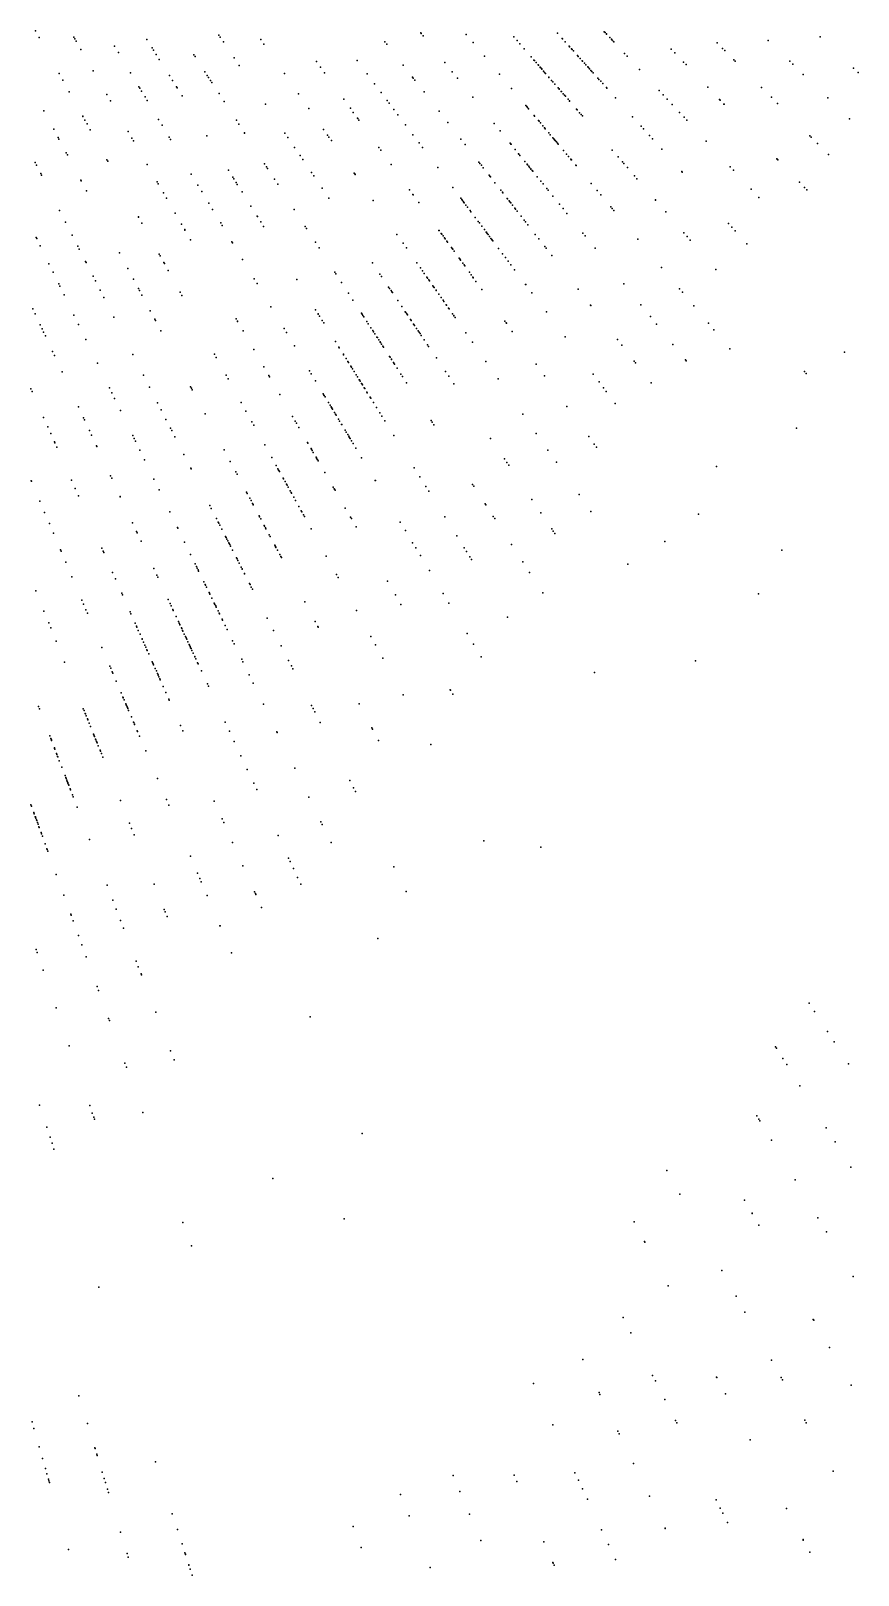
# Model space of a CAD drawing. Header units: metres. Extents: x -4327 to 4266, y -3886 to 3992.
# Drawn here: x 1057 to 2113, y -3886 to -1917 of the extents above; entities that cross this region are included whole.
import ezdxf

# ---------------------------------------------------------------- set-up
doc = ezdxf.new("R2010")
doc.units = ezdxf.units.M

msp = doc.modelspace()

# ---------------------------------------------------------------- linework, layer by layer
for p in [(1062.72, -1917.2, 2514.72), (1067.43, -1925.7, 2462.8), (1111.53, -1925.23, 2503.08), (1112.78, -1927.39, 2505.88), (1204.87, -1928.2, 2488.1), (1296.92, -1922.76, 2477.61), (1298.62, -1925.28, 2519.14), (1350.27, -1928.38, 2512.1), (1554.49, -1919.63, 2463.38), (1555.17, -1920.47, 2510.58), (1557.49, -1923.35, 2468.14), (1612.47, -1921.66, 2450.4), (1673.34, -1924.96, 2516.06), (1677.41, -1929.64, 2511.19), (1729.04, -1920.3, 2294.95), (1734.97, -1926.88, 2486.21), (1735.09, -1927.01, 2422.02), (1735.43, -1927.39, 2326.3), (1788.77, -1918.22, 2360.31), (1789.67, -1919.18, 2157.18), (1791.36, -1921, 2408.18), (1791.68, -1921.34, 2257.42), (1795.77, -1925.73, 2095.64), (1797.81, -1927.91, 2067.66), (1798.7, -1928.87, 2175.31), (1998.05, -1929.5, 2047.14), (2064.19, -1924.89, 2077.78), (1114.48, -1930.33, 2504.2), (1120.71, -1941.12, 2490.7), (1163.66, -1936.65, 2505.15), (1168.65, -1944.96, 2499.41), (1211.6, -1938.96, 2488.33), (1213.39, -1941.83, 2492.01), (1216.8, -1947.29, 2545.99), (1216.89, -1947.44, 2480.13), (1264.98, -1947.91, 2470.36), (1302.65, -1931.26, 2535.27), (1354.24, -1934.06, 2536.07), (1508.68, -1931.02, 2519.63), (1511.05, -1934.06, 2507.13), (1621.26, -1932.14, 2485.36), (1680.91, -1933.67, 2500.01), (1686.51, -1940.1, 2459.53), (1738.67, -1930.98, 2105.31), (1743.69, -1936.56, 2219.51), (1744.15, -1937.08, 2450.7), (1744.43, -1937.39, 2343.51), (1747, -1940.24, 2478.96), (1747.24, -1940.51, 2367.96), (1747.71, -1941.02, 2239.42), (1749.25, -1942.74, 2484.86), (1754.64, -1948.73, 2146.07), (1800.62, -1930.93, 2221.54), (1800.82, -1931.14, 2190), (1814.71, -1946.04, 2428.91), (1873.95, -1940.53, 2080.53), (1878.55, -1945.3, 2080.94), (1932.59, -1932.59, 2107.85), (1939.76, -1939.76, 2139.64), (1942.38, -1942.38, 2094.74), (1136.29, -1968.12, 2503.3), (1220.76, -1953.63, 2490.74), (1266.39, -1950.07, 2538.9), (1316.41, -1951.66, 2542.5), (1322.91, -1961.29, 2502.53), (1421.31, -1956.27, 2486.29), (1426.63, -1963.59, 2511.99), (1473.14, -1954.92, 2467.94), (1532.02, -1960.9, 2503.39), (1585.12, -1957.46, 2479.25), (1635.83, -1949.51, 2464.3), (1695.28, -1950.2, 2445.47), (1698.99, -1954.46, 2325.38), (1699.45, -1955, 2323.47), (1701.82, -1957.72, 2283.66), (1704.32, -1960.6, 2222.43), (1704.73, -1961.07, 2469.88), (1706.9, -1963.57, 2356.8), (1707.07, -1963.76, 2313.47), (1707.63, -1964.4, 2246.48), (1708.81, -1965.77, 2134.03), (1709.07, -1966.06, 2129.61), (1711.2, -1968.51, 2306.37), (1755.58, -1949.77, 2474.86), (1757.98, -1952.43, 2272.54), (1760.47, -1955.2, 2460.15), (1760.51, -1955.25, 2245.89), (1760.91, -1955.68, 2410.13), (1763.45, -1958.51, 2287.16), (1765.26, -1960.52, 2159.05), (1767.6, -1963.11, 2083.66), (1768.46, -1964.07, 2273.52), (1769.92, -1965.69, 2398.69), (1771.65, -1967.61, 2502.97), (1772.77, -1968.86, 2110.94), (1818.05, -1949.62, 2425.39), (1833.63, -1966.33, 2085.27), (1889.95, -1957.1, 2114.9), (1893.01, -1960.27, 2087.5), (1954.13, -1954.13, 2053.11), (1955.69, -1955.69, 2066.47), (2025.34, -1955.85, 2132.53), (2029.32, -1959.69, 2079.17), (2106.81, -1964.63, 2053.6), (1092.94, -1971.71, 2496.87), (1097.55, -1980.04, 2485.53), (1184.21, -1970.85, 2483.25), (1194.87, -1988.6, 2533.18), (1233.63, -1974.22, 2516.99), (1237.43, -1980.3, 2538.6), (1242.68, -1988.7, 2518.87), (1278.91, -1969.35, 2462.33), (1281.89, -1973.93, 2478.87), (1283.62, -1976.6, 2495.82), (1286.13, -1980.46, 2473.53), (1287.84, -1983.1, 2466.02), (1380.41, -1971.43, 2523.66), (1431.79, -1970.69, 2482.86), (1485.96, -1971.94, 2489.41), (1495.64, -1984.78, 2481.15), (1544.04, -1976.28, 2457.83), (1544.99, -1977.5, 2475.5), (1546.96, -1980.02, 2541.63), (1594.65, -1969.23, 2502.34), (1601.19, -1977.3, 2507.12), (1655.01, -1972.36, 2487.75), (1712.62, -1970.14, 2367.29), (1713.83, -1971.53, 2453.39), (1717.95, -1976.27, 2119.31), (1718.15, -1976.5, 2333.6), (1721.5, -1980.36, 2116.59), (1723.23, -1982.35, 2106.92), (1725.52, -1984.98, 2295.16), (1774.32, -1970.58, 2082.22), (1774.43, -1970.7, 2316.66), (1780.55, -1977.5, 2094.23), (1781.89, -1978.99, 2098.16), (1784.16, -1981.51, 2298.77), (1786.84, -1984.49, 2087.51), (2042.71, -1972.62, 2076.21), (2112.71, -1970.13, 2104.83), (1105.81, -1994.93, 2501.47), (1153.67, -1998.22, 2513.89), (1158.44, -2006.47, 2546.49), (1195.93, -1990.37, 2488.71), (1198.16, -1994.07, 2554.1), (1202.57, -2001.42, 2480.74), (1205.33, -2006.01, 2508.27), (1243.41, -1989.88, 2514.85), (1249.84, -2000.16, 2547.27), (1297.01, -1997.22, 2489.01), (1303.47, -2007.17, 2493.23), (1398.6, -1997.41, 2477.26), (1456.17, -2004.24, 2522.37), (1503.78, -1995.58, 2456.84), (1511.58, -2005.93, 2504.86), (1558.66, -1994.99, 2481.1), (1620.88, -2001.63, 2507.68), (1670.38, -1990.68, 2491.75), (1729.65, -1989.74, 2098.28), (1729.81, -1989.91, 2138.7), (1730.98, -1991.27, 2416.37), (1731.02, -1991.31, 2161.76), (1733.78, -1994.49, 2290.97), (1733.9, -1994.62, 2383.6), (1736.44, -1997.54, 2090.06), (1737.95, -1999.28, 2431.42), (1739.02, -2000.51, 2380.17), (1742.42, -2004.42, 2374.38), (1744.29, -2006.57, 2166.24), (1744.5, -2006.82, 2200.5), (1791.34, -1989.48, 2083.37), (1791.89, -1990.1, 2216.12), (1803, -2002.44, 2089.87), (1858.89, -1993.41, 2121.14), (1863.93, -1998.82, 2077.08), (1869.1, -2004.36, 2101.76), (1920.86, -1989.1, 2106.26), (1935.91, -2004.7, 2122.78), (1936.54, -2005.35, 2106.7), (1989.38, -1989.38, 2045.23), (2001.93, -2001.93, 2086.59), (2073.93, -2002.77, 2100.71), (1073.55, -2019.06, 2485.98), (1073.55, -2019.06, 2485.98), (1123.03, -2025.99, 2493.59), (1123.14, -2026.2, 2521.28), (1356.34, -2010.85, 2469.58), (1411.79, -2016.25, 2481.6), (1464.65, -2015.91, 2553.73), (1468.39, -2021.07, 2496.82), (1514.2, -2009.41, 2452.37), (1520.32, -2017.53, 2500.18), (1525.37, -2024.23, 2533.23), (1577.78, -2019.47, 2489.71), (1688.45, -2012.22, 2510.46), (1689.76, -2013.77, 2501.45), (1690.7, -2014.9, 2183.93), (1691.99, -2016.43, 2453.28), (1699.42, -2025.29, 2348.08), (1699.82, -2025.77, 2440.5), (1753.41, -2017.07, 2206.83), (1753.97, -2017.72, 2099.36), (1757.29, -2021.53, 2434.36), (1759.22, -2023.75, 2089.13), (1760.79, -2025.55, 2425.88), (1824.82, -2026.67, 2103.27), (1875.22, -2010.93, 2075.5), (1884.71, -2021.1, 2069.49), (1890.53, -2027.35, 2080.6), (1941.46, -2010.44, 2057.48), (1941.65, -2010.63, 2034.26), (2009.94, -2009.94, 2083), (1086.06, -2042.57, 2487.57), (1125.94, -2031.25, 2524.8), (1128.53, -2035.92, 2550.08), (1132.56, -2043.19, 2476.56), (1180.92, -2045.42, 2455.12), (1219.87, -2030.21, 2513.67), (1224.31, -2037.59, 2487.24), (1319.11, -2031.25, 2517.64), (1322.38, -2036.29, 2512.89), (1329.39, -2047.08, 2471.67), (1329.67, -2047.51, 2526.73), (1381.06, -2047.5, 2476.48), (1430.5, -2042.97, 2460.23), (1473.91, -2028.66, 2533.69), (1473.96, -2028.74, 2449.53), (1475.65, -2031.05, 2463.04), (1534.93, -2036.93, 2488.66), (1589.07, -2033.91, 2502.05), (1648.13, -2035.28, 2500.23), (1655.65, -2044.56, 2465.41), (1704.61, -2031.47, 2184.84), (1705.14, -2032.11, 2314.89), (1705.44, -2032.46, 2443.2), (1707.15, -2034.51, 2510.7), (1710.42, -2038.4, 2236.51), (1712.39, -2040.75, 2431.77), (1712.93, -2041.38, 2392.86), (1713.36, -2041.91, 2503.36), (1717.83, -2047.23, 2223.9), (1835.79, -2038.85, 2101.64), (1838.62, -2041.99, 2048.36), (1893.98, -2031.05, 2086.77), (2101.62, -2029.51, 2061.19), (1091.57, -2052.95, 2500.2), (1092.72, -2055.11, 2472.91), (1185.78, -2053.82, 2465.21), (1187.88, -2057.46, 2461.51), (1233.4, -2052.73, 2519.44), (1235.08, -2055.52, 2490.03), (1281.62, -2051.02, 2481.33), (1384.77, -2053.01, 2488.56), (1393.5, -2065.94, 2509.71), (1435.61, -2050.26, 2498.81), (1437.2, -2052.54, 2520.76), (1440.43, -2057.14, 2493.56), (1500.99, -2065.93, 2530.06), (1544.48, -2049.59, 2501.41), (1552.33, -2060.01, 2492.27), (1556.89, -2066.06, 2494.14), (1605.68, -2055.17, 2479.01), (1611.13, -2062.16, 2517.49), (1668.44, -2060.35, 2160.08), (1669.64, -2061.84, 2371.88), (1669.67, -2061.86, 2464.63), (1719.79, -2049.57, 2124.63), (1723, -2053.4, 2316.06), (1724.34, -2054.99, 2364.25), (1725.22, -2056.03, 2157.72), (1725.37, -2056.22, 2114.87), (1725.96, -2056.92, 2307.27), (1726.53, -2057.6, 2176.29), (1727.59, -2058.86, 2439.96), (1728.94, -2060.47, 2203.74), (1729.81, -2061.51, 2106.07), (1846.26, -2050.48, 2075.66), (1850.08, -2054.73, 2151.7), (1918.79, -2057.65, 2104.52), (2050.84, -2050.84, 2086.73), (2052.82, -2052.82, 2081.55), (2060.82, -2060.82, 2060.91), (1062.4, -2085.07, 2472.73), (1101.97, -2072.51, 2518.51), (1103.41, -2075.21, 2524.55), (1153.82, -2081.54, 2539.64), (1154.91, -2083.5, 2500.72), (1355.13, -2086.72, 2569.51), (1400.37, -2076.13, 2497.45), (1403.87, -2081.32, 2452.32), (1503.54, -2069.45, 2487.8), (1628.59, -2084.5, 2539.21), (1629.84, -2086.11, 2472.71), (1674.91, -2068.34, 2563.14), (1679.35, -2073.82, 2262.81), (1679.68, -2074.24, 2520.41), (1679.73, -2074.29, 2380.96), (1681.09, -2075.98, 2181.31), (1687.52, -2083.91, 2365.88), (1690.1, -2087.11, 2422.11), (1736.54, -2069.53, 2293.39), (1740.68, -2074.46, 2276.08), (1743.03, -2077.26, 2350.74), (1746.13, -2080.96, 2078.57), (1746.59, -2081.51, 2162.58), (1746.79, -2081.75, 2371.43), (1798.75, -2069.23, 2126.48), (1806.25, -2077.86, 2116.18), (1811.89, -2084.35, 2077.61), (1813.6, -2086.3, 2072.49), (1861.97, -2067.93, 2134.02), (2008.94, -2080.32, 2064.03), (2009.47, -2080.86, 2105.32), (2010.39, -2081.82, 2077.45), (2074.9, -2074.9, 2053.46), (1064.09, -2088.39, 2539.74), (1069.46, -2098.93, 2478.31), (1070.63, -2101.23, 2555.35), (1205.33, -2087.7, 2484.09), (1261.66, -2099.76, 2472.47), (1308.97, -2094.79, 2471.48), (1314.68, -2103.93, 2528.72), (1315.79, -2105.7, 2468.14), (1357.61, -2090.54, 2510.42), (1359.03, -2092.73, 2565.69), (1367.91, -2106.4, 2458.73), (1415.02, -2097.85, 2512.59), (1417.85, -2102.04, 2523.11), (1469.57, -2098.77, 2524.67), (1470.16, -2099.6, 2479.25), (1470.81, -2100.54, 2502.11), (1516.86, -2087.78, 2498.91), (1576.1, -2091.55, 2527.67), (1631.8, -2088.6, 2217.86), (1634.29, -2091.79, 2468.63), (1641.64, -2101.2, 2350.03), (1642.68, -2102.54, 2154.62), (1643.36, -2103.4, 2509.61), (1690.35, -2087.41, 2419.81), (1690.84, -2088.01, 2216.03), (1692.24, -2089.74, 2169.02), (1693.46, -2091.25, 2392.54), (1694.83, -2092.94, 2086.41), (1695.16, -2093.35, 2453.44), (1696.63, -2095.17, 2326.85), (1697.34, -2096.04, 2219.62), (1703.09, -2103.14, 2320.29), (1752.5, -2088.55, 2069.69), (1752.77, -2088.87, 2155.69), (1818.19, -2091.59, 2042.54), (1827.28, -2102.05, 2069.21), (1830.42, -2105.66, 2065.69), (1887.76, -2096.57, 2076.89), (1888.3, -2097.17, 2098.92), (1949.55, -2090.64, 2118.87), (1953.56, -2094.94, 2115.97), (1120.63, -2107.61, 2536.08), (1121.12, -2108.51, 2537.18), (1127.92, -2121.3, 2519.32), (1218.05, -2109.73, 2474.95), (1219.43, -2112.12, 2513.15), (1226.03, -2123.55, 2521.24), (1270.17, -2113.91, 2530.2), (1274.98, -2121.92, 2509.49), (1318.76, -2110.45, 2471.02), (1320.34, -2112.98, 2506.58), (1326.34, -2122.58, 2498.81), (1372.07, -2112.8, 2439.43), (1428.52, -2117.87, 2525.52), (1540.16, -2119.85, 2526.24), (1544.45, -2125.75, 2475.83), (1544.46, -2125.77, 2522.25), (1544.85, -2126.3, 2490.04), (1595.33, -2117.07, 2536.27), (1649.17, -2110.84, 2309.38), (1656.66, -2120.43, 2486.05), (1658.6, -2122.91, 2480.8), (1659.17, -2123.64, 2369.9), (1707.64, -2108.76, 2140.33), (1707.71, -2108.84, 2367.98), (1710.54, -2112.34, 2127.18), (1715.21, -2118.11, 2215.69), (1717.01, -2120.33, 2173.88), (1771.92, -2111.69, 2145.25), (1779.46, -2120.67, 2061.34), (1784.32, -2126.47, 2148.13), (1976.14, -2119.15, 2070.4), (2037.73, -2110.13, 2050.43), (2044.43, -2117.07, 2040.5), (2047.19, -2119.93, 2062.35), (1093.6, -2146.32, 2512.22), (1229.93, -2130.3, 2474.66), (1283.95, -2136.85, 2464.53), (1288.78, -2144.9, 2454.99), (1337.59, -2140.58, 2509.03), (1392.92, -2144.92, 2490.07), (1437.11, -2130.6, 2485.85), (1493.88, -2133.49, 2500.09), (1551.86, -2135.95, 2466.05), (1605.54, -2130.62, 2212.66), (1606.82, -2132.32, 2551.75), (1607.8, -2133.62, 2468.24), (1609.11, -2135.37, 2400.88), (1609.53, -2135.92, 2465.49), (1610.08, -2136.65, 2368.27), (1612.14, -2139.38, 2172.88), (1614.09, -2141.97, 2348.21), (1617.35, -2146.29, 2211.67), (1664.75, -2130.78, 2282.79), (1664.9, -2130.97, 2087.95), (1665.15, -2131.29, 2135.77), (1667.29, -2134.03, 2407.82), (1668.1, -2135.07, 2183.08), (1669.25, -2136.54, 2408.01), (1669.31, -2136.62, 2358.29), (1671.49, -2139.4, 2212.03), (1674.48, -2143.23, 2306.3), (1675.53, -2144.58, 2168.42), (1723.06, -2127.81, 2052.7), (1731.38, -2138.08, 2069.65), (1736.06, -2143.86, 2113.19), (1797.05, -2141.64, 2039.37), (1798.61, -2143.49, 2114.53), (1800.88, -2146.21, 2095.68), (1853.88, -2132.64, 2099.32), (1854.1, -2132.9, 2097.19), (1986.04, -2129.77, 2052.11), (1101.21, -2161.25, 2521.43), (1194.27, -2154.52, 2470.1), (1194.27, -2154.53, 2497.21), (1198.6, -2162.34, 2484.48), (1241.16, -2149.76, 2532.93), (1249.25, -2163.76, 2516.27), (1299.12, -2162.09, 2532.02), (1301.05, -2165.31, 2524.74), (1345.76, -2153.67, 2538.17), (1345.98, -2154.02, 2508.31), (1350.23, -2160.82, 2527.23), (1618.43, -2147.73, 2154.73), (1623.91, -2155, 2463.12), (1627.92, -2160.32, 2370.93), (1629.3, -2162.16, 2262.91), (1629.31, -2162.16, 2250.41), (1677.53, -2147.15, 2113.31), (1682.43, -2153.41, 2330.1), (1686.58, -2158.73, 2039.84), (1688.12, -2160.69, 2343.14), (1690.97, -2164.34, 2235.33), (1741.02, -2149.98, 2160.22), (1867.23, -2148, 2073.77), (1947.3, -2162.69, 2079.41), (1063.68, -2180.86, 2511.27), (1064.27, -2182.07, 2479.97), (1109.69, -2177.9, 2491.42), (1253.23, -2170.66, 2554.77), (1253.58, -2171.26, 2552.69), (1260.81, -2183.78, 2514.75), (1353.88, -2166.65, 2520.27), (1406.97, -2166.55, 2482.45), (1408.64, -2169.12, 2479.98), (1524.15, -2176.71, 2471.18), (1577.72, -2171.54, 2458.25), (1577.81, -2171.66, 2370.98), (1580.62, -2175.53, 2528.28), (1581.4, -2176.6, 2365.94), (1582.9, -2178.68, 2181.96), (1584.67, -2181.11, 2515.43), (1585.46, -2182.2, 2427.37), (1587.74, -2185.34, 2313.45), (1632.4, -2166.27, 2249.69), (1632.5, -2166.4, 2473.44), (1635.71, -2170.67, 2459.38), (1638.12, -2173.86, 2492.86), (1638.24, -2174.02, 2203.14), (1638.26, -2174.05, 2080.58), (1638.44, -2174.28, 2423.26), (1639.43, -2175.6, 2224.48), (1640.5, -2177.02, 2184.12), (1642.19, -2179.26, 2412.85), (1644.11, -2181.81, 2410.37), (1645.22, -2183.29, 2295.18), (1645.79, -2184.04, 2099.6), (1646.39, -2184.84, 2309.56), (1700.69, -2176.78, 2161.85), (1705.08, -2182.41, 2119.13), (1761.43, -2175.19, 2074.65), (1764.26, -2178.68, 2087.47), (1831.52, -2182.72, 2095.2), (1890.31, -2174.55, 2116.29), (1894.35, -2179.2, 2108.72), (1898.52, -2183.99, 2065.33), (1951.51, -2167.37, 2062.36), (1955.88, -2172.23, 2057.43), (1068.67, -2191.1, 2495.68), (1116.71, -2191.66, 2534.68), (1118.67, -2195.51, 2487.03), (1169.84, -2200.15, 2468.83), (1220.57, -2201.96, 2505.29), (1221.83, -2204.24, 2443.07), (1313.48, -2185.99, 2499.3), (1314.41, -2187.55, 2482.05), (1419.95, -2186.53, 2499.88), (1424.69, -2193.83, 2491.85), (1531.88, -2187.75, 2538.6), (1536.29, -2194.05, 2471.87), (1588.78, -2186.77, 2180.32), (1593.74, -2193.59, 2126.75), (1594.62, -2194.81, 2240.1), (1595.28, -2195.71, 2337.28), (1597.09, -2198.21, 2112.14), (1653.72, -2194.56, 2324.97), (1658.89, -2201.42, 2057.19), (1712.71, -2192.17, 2069.08), (1714.43, -2194.37, 2024.36), (1721.76, -2203.75, 2149.54), (1776.98, -2194.38, 2092.96), (1970.72, -2188.7, 2075.44), (1079.98, -2214.28, 2473.04), (1085.22, -2225.03, 2537.09), (1126.66, -2211.19, 2477.62), (1127.3, -2212.45, 2555.93), (1180.48, -2220.17, 2488.57), (1226.53, -2212.73, 2536.84), (1227.25, -2214.01, 2516.26), (1232.1, -2222.76, 2501.52), (1327.02, -2208.54, 2503.13), (1444.79, -2224.78, 2472.37), (1492.68, -2213, 2482.42), (1549.66, -2213.14, 2412.73), (1553.98, -2219.31, 2494.86), (1554.07, -2219.44, 2269.72), (1556.61, -2223.07, 2206.23), (1556.69, -2223.18, 2447.73), (1603.35, -2206.82, 2417.32), (1604.17, -2207.95, 2157.55), (1604.63, -2208.59, 2219.32), (1605.19, -2209.36, 2481.95), (1607.98, -2213.2, 2532.98), (1609.75, -2215.63, 2281.52), (1610.63, -2216.84, 2166.23), (1616.59, -2225.04, 2059.6), (1662.48, -2206.19, 2097.05), (1665.85, -2210.65, 2047.07), (1669.5, -2215.5, 2242.67), (1674.27, -2221.83, 2104.75), (1861.92, -2218.94, 2088.87), (1930.94, -2221.29, 2076.47), (1092.35, -2239.66, 2501.38), (1093.85, -2242.72, 2521.25), (1136.3, -2230.1, 2498.81), (1139.17, -2235.75, 2527.1), (1187.76, -2233.85, 2476.74), (1341.87, -2233.25, 2506.39), (1345.57, -2239.41, 2477.88), (1396.17, -2234.34, 2487.97), (1446.16, -2226.89, 2534.93), (1453.35, -2237.96, 2539.19), (1502.28, -2227.23, 2463.09), (1504.38, -2230.34, 2471.94), (1513.49, -2243.85, 2267.31), (1559.03, -2226.53, 2259.36), (1562.44, -2231.4, 2414), (1563.16, -2232.43, 2108.96), (1564.58, -2234.46, 2479.09), (1565.5, -2235.77, 2379.15), (1570.1, -2242.34, 2240.28), (1570.83, -2243.38, 2296.74), (1571.5, -2244.33, 2503.72), (1618.93, -2228.27, 2100.34), (1620.94, -2231.04, 2053.43), (1621.36, -2231.61, 2252.47), (1621.57, -2231.9, 2378.43), (1624.98, -2236.59, 2399.24), (1688.26, -2240.4, 2107.95), (1688.47, -2240.67, 2074.87), (1813.61, -2239.62, 2114.27), (1099.18, -2253.65, 2536.3), (1145.27, -2247.72, 2515.81), (1150, -2257.01, 2504.25), (1194.08, -2245.74, 2457.53), (1195.36, -2248.15, 2489.87), (1198.55, -2254.14, 2496.51), (1247.35, -2250.27, 2472.41), (1249.67, -2254.46, 2512.4), (1462.32, -2251.78, 2554.88), (1467.96, -2260.45, 2547.97), (1514.72, -2245.66, 2234.17), (1516.55, -2248.37, 2440.58), (1517.67, -2250.04, 2477.45), (1518.26, -2250.91, 2435.31), (1525.15, -2261.13, 2192.65), (1574.03, -2247.94, 2453.36), (1574.22, -2248.22, 2319.6), (1577.58, -2253.01, 2193.91), (1580.6, -2257.33, 2113.32), (1580.6, -2257.34, 2257.77), (1582.94, -2260.68, 2069.04), (1584.12, -2262.36, 2485.4), (1632.44, -2246.85, 2210.37), (1696.4, -2251.2, 2139.83), (1755.26, -2246.63, 2098.83), (1884.57, -2245.95, 2092.49), (1888.36, -2250.46, 2084.63), (1059.34, -2271.77, 2549.37), (1062.24, -2277.98, 2531.35), (1111.85, -2279.63, 2518.4), (1162.96, -2282.43, 2526.94), (1209.26, -2274.29, 2516.08), (1363.28, -2268.88, 2543.6), (1420.2, -2272.8, 2476.04), (1423.45, -2278, 2470.87), (1423.61, -2278.25, 2465.74), (1425.28, -2280.93, 2457.85), (1478.71, -2277.02, 2416.61), (1479.27, -2277.88, 2120.83), (1479.62, -2278.41, 2201.16), (1480.71, -2280.09, 2514.51), (1481.88, -2281.9, 2395.33), (1530.18, -2268.58, 2522.6), (1534.78, -2275.41, 2121.54), (1535.1, -2275.88, 2286.96), (1535.35, -2276.25, 2489.88), (1536.53, -2278, 2276.44), (1537.48, -2279.41, 2321.17), (1587.11, -2266.63, 2336.01), (1587.2, -2266.76, 2122.15), (1589.91, -2270.63, 2434.92), (1590.63, -2271.65, 2287.3), (1594.98, -2277.87, 2110.96), (1596.62, -2280.21, 2368.26), (1596.82, -2280.5, 2103.83), (1598.47, -2282.85, 2240.43), (1714.81, -2275.62, 2083.29), (1771, -2266.78, 2069.65), (1771.5, -2267.41, 2118.25), (1835.23, -2266.32, 2093.34), (1847.49, -2281.46, 2066.35), (1902.79, -2267.66, 2049.99), (1068.85, -2292.16, 2470.49), (1071.1, -2296.99, 2511.06), (1073.08, -2301.24, 2480.27), (1117.66, -2291.55, 2493.19), (1214.91, -2284.92, 2505.86), (1215.81, -2286.6, 2504.97), (1222.71, -2299.59, 2486.42), (1318.79, -2284.21, 2485.26), (1320.52, -2287.21, 2488.52), (1320.74, -2287.6, 2486.22), (1327.84, -2299.89, 2467.01), (1380.06, -2296.81, 2481), (1383.04, -2301.76, 2475.49), (1383.11, -2301.88, 2563.76), (1428.75, -2286.47, 2526.61), (1430.6, -2289.44, 2472.43), (1485.62, -2287.65, 2200.25), (1487.49, -2290.54, 2396.48), (1490.96, -2295.88, 2242.88), (1493.15, -2299.25, 2155.2), (1494.14, -2300.78, 2401.9), (1495.8, -2303.33, 2341.77), (1541.32, -2285.1, 2263.32), (1541.82, -2285.84, 2100.21), (1542.16, -2286.34, 2495.44), (1545.41, -2291.16, 2241.7), (1545.65, -2291.52, 2449.48), (1546.58, -2292.9, 2309.18), (1549.25, -2296.85, 2119.89), (1551.07, -2299.55, 2297.97), (1552.39, -2301.51, 2060.09), (1553.54, -2303.22, 2120.96), (1612.18, -2302.43, 2069.19), (1661.79, -2287.25, 2086.06), (1663.47, -2289.58, 2097.73), (1663.83, -2290.07, 2060.15), (1671.3, -2300.35, 2146.29), (1855.48, -2291.33, 2138.45), (1921.6, -2290.08, 2126.23), (1928.54, -2298.34, 2058.42), (1075.37, -2306.14, 2510.09), (1127.08, -2310.86, 2550.11), (1341.49, -2323.53, 2470.64), (1393.15, -2318.6, 2543.18), (1445.53, -2313.33, 2492.76), (1449.9, -2320.33, 2286.96), (1450.46, -2321.22, 2482.16), (1498.63, -2307.68, 2395.88), (1499.06, -2308.35, 2463.36), (1501, -2311.34, 2240.45), (1501.01, -2311.35, 2247.96), (1502.47, -2313.6, 2070.55), (1502.68, -2313.93, 2225.52), (1503.21, -2314.74, 2092.83), (1504.49, -2316.71, 2063.93), (1506.22, -2319.37, 2215.85), (1507.08, -2320.7, 2446.8), (1555.1, -2305.53, 2530.21), (1558.95, -2311.24, 2111.55), (1563.16, -2317.48, 2375.65), (1564.56, -2319.56, 2111.95), (1620.34, -2314.08, 2098.73), (1738.73, -2307.38, 2112.36), (1805.51, -2310.94, 2064.19), (1811.15, -2318.16, 2080.26), (1876.27, -2317, 2035.93), (1949.05, -2322.79, 2048.85), (1084.56, -2325.85, 2479.59), (1086.97, -2331, 2509.62), (1141.8, -2341.04, 2519.4), (1187.03, -2329.68, 2482.58), (1291.27, -2329.5, 2471.51), (1293.49, -2333.51, 2536.02), (1455.67, -2329.56, 2518.51), (1456.06, -2330.18, 2283.97), (1459.15, -2335.12, 2507.99), (1461.56, -2338.98, 2297.68), (1462.23, -2340.06, 2314.09), (1514.63, -2332.32, 2196.04), (1515.27, -2333.32, 2454.69), (1516.94, -2335.88, 2451.99), (1517.15, -2336.21, 2295.01), (1517.24, -2336.35, 2259.65), (1519.74, -2340.2, 2445.74), (1520.27, -2341.02, 2251.58), (1520.95, -2342.06, 2394.33), (1574.48, -2334.26, 2369.14), (1637.61, -2338.75, 2133.21), (1701.82, -2342.36, 2073.56), (1826.95, -2338.39, 2154.75), (1828.72, -2340.66, 2011.78), (1892.25, -2336.74, 2053.27), (1893.07, -2337.74, 2134.55), (2095.21, -2326.96, 2135.73), (1096.67, -2351.82, 2510.01), (1200.57, -2356.26, 2508.16), (1306.02, -2356.13, 2469.85), (1308.76, -2361.07, 2477.74), (1354.12, -2345.41, 2526.86), (1360.61, -2356.65, 2538.97), (1360.67, -2356.74, 2508.7), (1361.63, -2358.41, 2535.32), (1412.48, -2350.76, 2503.4), (1414.65, -2354.38, 2521.02), (1465.1, -2344.66, 2512.72), (1465.69, -2345.59, 2125.93), (1466.03, -2346.14, 2304.72), (1467.19, -2348, 2198.64), (1469.38, -2351.5, 2395.82), (1472.13, -2355.89, 2123.24), (1473.69, -2358.39, 2123.08), (1476.03, -2362.14, 2153.03), (1476.09, -2362.24, 2325.69), (1524.23, -2347.11, 2076.78), (1529.19, -2354.74, 2093.04), (1531.27, -2357.95, 2115.04), (1586.01, -2351.36, 2145.77), (1590.23, -2357.61, 2132.03), (1653.18, -2360.98, 2097.67), (1712.61, -2357.2, 2101.16), (1774.5, -2354.85, 2061.03), (2044.2, -2351.58, 2122.77), (2046.39, -2354.1, 2120.07), (1056.85, -2373.72, 2499.64), (1058.4, -2377.19, 2497.84), (1157.04, -2372.29, 2492.43), (1160.29, -2378.95, 2469.56), (1208.43, -2371.68, 2469.98), (1260.79, -2371.2, 2569.45), (1261.72, -2372.95, 2571.35), (1262.71, -2374.82, 2542.64), (1374.51, -2380.72, 2506.62), (1420.19, -2363.6, 2451.68), (1430.08, -2380.06, 2407.07), (1430.97, -2381.54, 2301.8), (1431.31, -2382.1, 2259.22), (1477.18, -2363.99, 2332.57), (1479.04, -2366.95, 2353.67), (1479.56, -2367.78, 2146.04), (1480.06, -2368.59, 2347.5), (1482.4, -2372.34, 2152.59), (1482.94, -2373.2, 2346.86), (1485.83, -2377.82, 2241.56), (1486.28, -2378.55, 2158.23), (1536.36, -2365.79, 2100.46), (1596.82, -2367.39, 2092.61), (1781.98, -2364.76, 2140.21), (1787.58, -2372.2, 2071.4), (1791.32, -2377.17, 2054.09), (1848.57, -2366.07, 2138.02), (1117.65, -2396.8, 2549.66), (1163.69, -2385.92, 2474.08), (1171.2, -2401.32, 2550.64), (1218.6, -2391.64, 2466.36), (1222.99, -2400.25, 2527.22), (1325.43, -2391.14, 2462.98), (1331.4, -2401.91, 2523.36), (1432.37, -2383.86, 2166.72), (1436.71, -2391.09, 2455.79), (1436.8, -2391.23, 2115.33), (1438.78, -2394.53, 2250.84), (1439.96, -2396.5, 2326.56), (1440.47, -2397.35, 2408.57), (1440.78, -2397.87, 2236.41), (1441.05, -2398.31, 2465.9), (1441.83, -2399.61, 2442.94), (1489.98, -2384.47, 2062.81), (1490.12, -2384.69, 2437.69), (1490.57, -2385.41, 2157.14), (1490.59, -2385.45, 2184.1), (1494.06, -2390.99, 2171.97), (1498.15, -2397.54, 2394.66), (1740.84, -2396.06, 2060.59), (1802.73, -2392.3, 2167.62), (1072.99, -2409.98, 2499.32), (1124.09, -2410.63, 2473.56), (1125.37, -2413.37, 2492.68), (1229.32, -2412.69, 2469.06), (1279.14, -2405.7, 2454.61), (1339.06, -2415.72, 2515.73), (1341.37, -2419.9, 2514.57), (1390.72, -2408.8, 2152.41), (1394.26, -2414.93, 2333.38), (1395.68, -2417.38, 2135.84), (1444.27, -2403.68, 2490.51), (1445.69, -2406.03, 2209.11), (1446.46, -2407.31, 2151.35), (1449.47, -2412.33, 2143.68), (1450.91, -2414.72, 2310.64), (1453.46, -2418.96, 2369.28), (1453.65, -2419.27, 2359.11), (1502.33, -2404.23, 2409.32), (1504.93, -2408.39, 2389.58), (1508.62, -2414.3, 2403.42), (1567.6, -2413.89, 2130.99), (1569.18, -2416.32, 2075.31), (1571.22, -2419.47, 2126.19), (1684.6, -2405.85, 2074.47), (1078.46, -2422.25, 2490.18), (1082.26, -2430.79, 2485.33), (1086.83, -2441.07, 2542.64), (1131.61, -2426.75, 2553.49), (1134.33, -2432.58, 2565.22), (1186.82, -2433.34, 2474.04), (1188.54, -2436.88, 2474.92), (1190.23, -2440.32, 2530.5), (1235.02, -2423.87, 2472.36), (1236.59, -2426.94, 2549.74), (1240.62, -2434.85, 2508.17), (1399.01, -2423.15, 2318.06), (1457.86, -2426.29, 2102.9), (1459.31, -2428.7, 2104.99), (1461.24, -2431.91, 2285.97), (1462.59, -2434.17, 2255.07), (1463.31, -2435.35, 2398.58), (1464.15, -2436.75, 2131.28), (1464.24, -2436.91, 2180.26), (1466.07, -2439.94, 2093.13), (1520.28, -2432.95, 2087.96), (1643.62, -2436.76, 2071.26), (1701.82, -2430.45, 2142.11), (1768.81, -2434.56, 2132.91), (2033.95, -2423.97, 2229.82), (1087.45, -2442.44, 2546.86), (1089.9, -2447.95, 2538.7), (1140.76, -2446.37, 2463.97), (1141.08, -2447.05, 2453.87), (1195.86, -2451.87, 2514.8), (1252.04, -2457.26, 2509.18), (1303.43, -2451.4, 2476.66), (1355.42, -2445.25, 2493.96), (1364.29, -2461.25, 2491.06), (1409.85, -2441.94, 2201.76), (1410.44, -2442.95, 2378.82), (1414.4, -2449.81, 2414.69), (1414.56, -2450.09, 2364.72), (1414.64, -2450.23, 2140.49), (1414.64, -2450.23, 2191.9), (1414.84, -2450.58, 2189.74), (1415.94, -2452.47, 2186.5), (1417.32, -2454.88, 2411.68), (1420.78, -2460.86, 2221.31), (1468.03, -2443.21, 2319.76), (1471.71, -2449.33, 2423.04), (1716.81, -2451.86, 2055.95), (1775.7, -2444.04, 2156.1), (1778.65, -2448.1, 2049.49), (1201.86, -2464.17, 2524.66), (1260.96, -2474.77, 2496.76), (1261.49, -2475.82, 2503.31), (1311.4, -2466.39, 2491.8), (1318.38, -2479.51, 2477.69), (1369.9, -2471.36, 2482.11), (1372.19, -2475.5, 2331.89), (1373.12, -2477.18, 2466.15), (1373.47, -2477.8, 2138.46), (1374.23, -2479.17, 2364.04), (1421.29, -2461.74, 2172.57), (1421.55, -2462.19, 2225.02), (1422.47, -2463.8, 2450.01), (1422.48, -2463.81, 2428.48), (1423.43, -2465.46, 2430.11), (1431.94, -2480.19, 2415.08), (1479.06, -2461.57, 2114.1), (1546.19, -2474.43, 2070.45), (1546.2, -2474.44, 2056.14), (1661.26, -2462.93, 2064.54), (1664.36, -2467.52, 2063.57), (1666.7, -2470.98, 2054.46), (1727.65, -2467.34, 2054.45), (1931.75, -2472.53, 2190.66), (1057.38, -2491.04, 2456.76), (1057.46, -2491.21, 2484), (1108.57, -2489.89, 2554.13), (1113.39, -2500.72, 2542.9), (1158.55, -2484.51, 2538.24), (1160.02, -2487.68, 2519.33), (1213.97, -2489, 2500.3), (1320, -2482.56, 2475.28), (1378.83, -2487.48, 2366.7), (1379.24, -2488.22, 2346.47), (1381.27, -2491.88, 2170.19), (1383.09, -2495.16, 2306.33), (1383.84, -2496.51, 2396.45), (1385.15, -2498.88, 2151.76), (1442.74, -2498.9, 2273.45), (1496.36, -2490.35, 2116.9), (1496.52, -2490.62, 2085.75), (1553.4, -2485.96, 2068.11), (1560.93, -2498.01, 2092.61), (1620.71, -2495.68, 2067.96), (1622.15, -2497.89, 2130.6), (1068.43, -2517.07, 2540.17), (1117.52, -2509.99, 2535.62), (1170.92, -2511.04, 2498.79), (1171, -2511.21, 2490.75), (1220.52, -2502.44, 2516.57), (1332.13, -2505.38, 2500.78), (1333.05, -2507.09, 2472.39), (1336.32, -2513.26, 2503.13), (1337.9, -2516.22, 2212.77), (1339.8, -2519.8, 2457.68), (1387.91, -2503.86, 2283.55), (1388.89, -2505.63, 2383.97), (1388.96, -2505.74, 2407.98), (1388.99, -2505.8, 2184.78), (1389.57, -2506.84, 2183.22), (1392.33, -2511.82, 2209.92), (1394.59, -2515.9, 2093.55), (1443.95, -2500.99, 2272.81), (1444.16, -2501.36, 2487.37), (1444.21, -2501.45, 2275.78), (1445.03, -2502.87, 2486.12), (1564.82, -2504.23, 2085.72), (1636.79, -2520.44, 2054.63), (1696.2, -2514.72, 2047.19), (1756.51, -2508.56, 2135.61), (1074.47, -2531.29, 2477.37), (1234.27, -2530.62, 2481.44), (1285.16, -2522.27, 2519.67), (1287.17, -2526.21, 2545.86), (1293.67, -2538.98, 2533.57), (1340.55, -2521.21, 2489.05), (1340.64, -2521.38, 2489.21), (1348.22, -2535.64, 2308.72), (1348.86, -2536.83, 2098.25), (1350.19, -2539.33, 2309.5), (1398.84, -2523.57, 2322.2), (1398.94, -2523.75, 2119.4), (1401.85, -2529, 2427.63), (1402.58, -2530.33, 2139.53), (1404.9, -2534.51, 2366.32), (1405.92, -2536.35, 2166.73), (1458.16, -2525.61, 2078.99), (1464.82, -2537.14, 2090.89), (1466, -2539.18, 2090.17), (1585.29, -2536.99, 2159.82), (1637.43, -2521.42, 2062.66), (1647.06, -2536.25, 2060.27), (1648.96, -2539.18, 2057.81), (1707.72, -2531.81, 2127.22), (1771.67, -2530.21, 2136.56), (1909.01, -2533.34, 2194.15), (1080.46, -2545.39, 2510.37), (1085.62, -2557.56, 2497.6), (1186.49, -2544.43, 2498.89), (1191.75, -2555.72, 2482.55), (1192.56, -2557.46, 2481.51), (1243.84, -2550.26, 2536.67), (1244.32, -2551.23, 2532.07), (1296.11, -2543.76, 2466.76), (1296.72, -2544.96, 2465.2), (1298.05, -2547.58, 2202.63), (1300.7, -2552.77, 2365.69), (1354.82, -2548.04, 2114.77), (1355.13, -2548.63, 2264.07), (1356.27, -2550.76, 2294.09), (1356.91, -2551.97, 2295.18), (1361.06, -2559.78, 2146.47), (1414.64, -2552.08, 2471.57), (1471.94, -2549.47, 2072.11), (1528.4, -2543.68, 2067.06), (1534.88, -2554.46, 2087.91), (1721.56, -2552.31, 2119.6), (1723.42, -2555.08, 2116.95), (1725.49, -2558.15, 2107.13), (1094.7, -2578.96, 2493.74), (1147.23, -2576.72, 2477.66), (1197.48, -2568, 2527.58), (1253.13, -2569.31, 2456.36), (1305.35, -2561.89, 2165.45), (1305.74, -2562.66, 2433.49), (1306.11, -2563.38, 2357.11), (1307.07, -2565.26, 2146.23), (1308.15, -2567.4, 2462.36), (1309.41, -2569.86, 2132.99), (1309.57, -2570.18, 2219.67), (1309.97, -2570.95, 2465.77), (1310.59, -2572.17, 2344.22), (1311.66, -2574.28, 2340.92), (1314.24, -2579.33, 2398.29), (1362.2, -2561.93, 2356.2), (1368.12, -2573.07, 2340.18), (1368.55, -2573.86, 2109.44), (1368.9, -2574.52, 2344.12), (1369.13, -2574.95, 2368.18), (1369.45, -2575.56, 2313.8), (1369.69, -2576.01, 2111.2), (1371.52, -2579.45, 2160.49), (1544.09, -2569.8, 2161.99), (1548.09, -2576.46, 2052.57), (1600.41, -2561.19, 2111.02), (1609.99, -2576.52, 2140.96), (1670.25, -2571.95, 2111.38), (1865.89, -2568.17, 2188.11), (2015.2, -2579.34, 2274.69), (1095.33, -2580.43, 2489.68), (1101.3, -2594.5, 2528.12), (1148.95, -2580.59, 2473.2), (1149.82, -2582.54, 2469.63), (1260.79, -2585, 2388.03), (1266.5, -2596.72, 2455.3), (1319.24, -2589.15, 2386.11), (1319.95, -2590.56, 2267.72), (1320.92, -2592.45, 2381.2), (1322.67, -2595.88, 2194.18), (1374.46, -2584.99, 2091.91), (1375.8, -2587.5, 2142.61), (1376.55, -2588.92, 2143.79), (1433.92, -2586.86, 2074.61), (1553.97, -2586.24, 2145.94), (1612.85, -2581.1, 2139.81), (1616.98, -2587.71, 2137.83), (1619.26, -2591.36, 2140.85), (1684.73, -2594.25, 2095.05), (1818.56, -2597.17, 2157.49), (1109.34, -2613.44, 2466.66), (1161.13, -2607.94, 2466.59), (1164.72, -2616.01, 2452.49), (1213.61, -2602.61, 2522.53), (1217.58, -2611.1, 2503.06), (1218.83, -2613.8, 2508.41), (1218.89, -2613.92, 2459.21), (1268.29, -2600.39, 2519.17), (1269.25, -2602.35, 2359.05), (1270.22, -2604.33, 2403.22), (1271.01, -2605.96, 2464.04), (1325.32, -2601.08, 2437.36), (1326.35, -2603.12, 2155.67), (1326.42, -2603.25, 2276.27), (1326.62, -2603.63, 2304.91), (1329.5, -2609.3, 2228.13), (1329.7, -2609.68, 2075.95), (1447.05, -2610.56, 2149.98), (1449.04, -2614.14, 2077.09), (1565.53, -2605.48, 2053.89), (1693.42, -2607.64, 2118.26), (1063.13, -2631.35, 2542.76), (1172.9, -2634.37, 2505.36), (1173.79, -2636.37, 2455.25), (1277.77, -2619.82, 2202.71), (1279.34, -2623.04, 2207.92), (1279.73, -2623.84, 2373.24), (1280.99, -2626.43, 2238.46), (1284.29, -2633.19, 2171.57), (1284.79, -2634.2, 2327.36), (1285.33, -2635.31, 2168.37), (1336.01, -2622.06, 2198.75), (1336.59, -2623.2, 2317.03), (1338.18, -2626.33, 2192.32), (1339.62, -2629.16, 2086.61), (1512.1, -2619.03, 2136.06), (1522.18, -2636.49, 2147.81), (1522.18, -2636.49, 2147.81), (1583.13, -2634.77, 2126.17), (1710.36, -2633.73, 2129.43), (1985.5, -2634.84, 2266.14), (1073.58, -2657.21, 2492.66), (1121.91, -2643.06, 2550.11), (1124.16, -2648.36, 2461.33), (1127.2, -2655.52, 2539.71), (1183.4, -2657.96, 2519.46), (1232.04, -2642.13, 2466.59), (1234.51, -2647.42, 2377.35), (1235.84, -2650.26, 2438.81), (1238.12, -2655.16, 2421.73), (1238.56, -2656.1, 2371.9), (1287.96, -2640.72, 2463.97), (1287.96, -2640.72, 2466.7), (1290.91, -2646.76, 2426.15), (1291.38, -2647.72, 2251.52), (1291.73, -2648.45, 2422.3), (1292.76, -2650.54, 2213.42), (1293.5, -2652.06, 2283.38), (1295.87, -2656.92, 2134.21), (1406.47, -2645.18, 2165.4), (1472.43, -2656.34, 2064.28), (1529.11, -2648.49, 2130.22), (1590.5, -2647.03, 2126.13), (1079.6, -2672.11, 2539.96), (1129.02, -2659.8, 2538.21), (1184.61, -2660.69, 2513.71), (1189.8, -2672.33, 2450.49), (1191.63, -2676.44, 2285.09), (1192.16, -2677.63, 2280.98), (1242.24, -2663.99, 2213.73), (1245.24, -2670.42, 2334.57), (1246.23, -2672.55, 2336.43), (1246.93, -2674.05, 2364.05), (1247.08, -2674.36, 2488.41), (1297.32, -2659.89, 2376.5), (1297.67, -2660.61, 2259.92), (1301.01, -2667.47, 2325.25), (1301.57, -2668.61, 2092.29), (1304.98, -2675.6, 2066.34), (1358.52, -2666.24, 2069.85), (1419.91, -2670.46, 2131.32), (1423.22, -2676.69, 2161.13), (1423.72, -2677.63, 2164.38), (1665.15, -2664.8, 2088.46), (1082.17, -2678.46, 2534.82), (1089.06, -2695.52, 2536.96), (1193.99, -2681.74, 2440.1), (1196.16, -2686.61, 2232.49), (1198.8, -2692.55, 2337.88), (1198.93, -2692.84, 2513.39), (1200.67, -2696.75, 2328.44), (1248.94, -2678.35, 2153.27), (1249.42, -2679.4, 2188.86), (1250.59, -2681.9, 2248.92), (1250.96, -2682.69, 2435.99), (1252.63, -2686.27, 2474.7), (1254.12, -2689.46, 2135.06), (1255, -2691.35, 2139.02), (1255.71, -2692.87, 2260.68), (1257.29, -2696.26, 2381.03), (1307.42, -2680.6, 2230.9), (1314.37, -2694.87, 2189.67), (1366.39, -2681.69, 2060.08), (1490.88, -2689.62, 2132.09), (1613.74, -2685.71, 2094.8), (1147.55, -2703.45, 2523.65), (1202.26, -2700.33, 2326.3), (1203.53, -2703.17, 2271.79), (1205, -2706.47, 2506.64), (1205.32, -2707.18, 2262.35), (1207.32, -2711.7, 2309.99), (1258.97, -2699.86, 2386.87), (1259.34, -2700.66, 2411.69), (1260.03, -2702.14, 2222.58), (1260.77, -2703.72, 2234.03), (1261.33, -2704.93, 2291.43), (1262.35, -2707.11, 2444.53), (1264.11, -2710.9, 2207.03), (1265.94, -2714.82, 2071.99), (1266.14, -2715.25, 2158.01), (1316.32, -2698.86, 2084.3), (1376.43, -2701.4, 2058.27), (1496.61, -2699.96, 2122.88), (1505.99, -2716.88, 2089.1), (1621.86, -2699.24, 2085.52), (1631.62, -2715.47, 2070.84), (1099.84, -2722.19, 2522.83), (1157.71, -2727.4, 2292.86), (1158.77, -2729.9, 2509.22), (1160.65, -2734.32, 2488.37), (1161.48, -2736.28, 2427.35), (1211.82, -2721.78, 2297.78), (1212.52, -2723.36, 2134.99), (1212.87, -2724.15, 2138.07), (1213.54, -2725.66, 2507.71), (1215.67, -2730.45, 2289.54), (1215.67, -2730.45, 2152.9), (1217, -2733.43, 2392.05), (1218.41, -2736.59, 2392.13), (1267.3, -2717.73, 2184.92), (1269.68, -2722.84, 2099.99), (1270.29, -2724.14, 2190.07), (1274.56, -2733.3, 2149.96), (1325.91, -2718.53, 2058.2), (1327.53, -2721.84, 2161.33), (1385.89, -2719.96, 2133.79), (1389.3, -2726.65, 2136.56), (1391.35, -2730.68, 2070.82), (1776.35, -2735.35, 2193.46), (1905.02, -2720.65, 2236.29), (1165.76, -2746.37, 2272.6), (1219.17, -2738.3, 2117.16), (1219.41, -2738.85, 2383.41), (1220.24, -2740.7, 2087.29), (1221.4, -2743.31, 2188.01), (1222.03, -2744.73, 2104.98), (1225.8, -2753.19, 2369.19), (1282.2, -2749.68, 2160.35), (1283.55, -2752.58, 2064.28), (1335.47, -2738.12, 2070.6), (1340.69, -2748.83, 2127.84), (1172.16, -2761.43, 2345.1), (1174.37, -2766.64, 2481.73), (1174.39, -2766.7, 2212.66), (1174.6, -2767.2, 2235.89), (1174.74, -2767.52, 2411.65), (1175.94, -2770.33, 2435.75), (1177.98, -2775.15, 2171.6), (1178.51, -2776.4, 2145.22), (1229.23, -2760.9, 2154.45), (1232.94, -2769.23, 2148.52), (1233.56, -2770.63, 2144.63), (1353.82, -2775.74, 2118.81), (1475.69, -2775.37, 2084.2), (1532.08, -2763.94, 2090.43), (1592.01, -2757.45, 2064.03), (1592.33, -2757.99, 2064.44), (1595.26, -2763.08, 2068.24), (1066.64, -2778.69, 2496.1), (1067.75, -2781.59, 2493.17), (1067.77, -2781.64, 2523.77), (1123.8, -2781.51, 2231.26), (1124.69, -2783.7, 2328.58), (1126.22, -2787.49, 2148.16), (1126.46, -2788.09, 2455.5), (1127.56, -2790.82, 2488.15), (1128.99, -2794.34, 2420.17), (1129.39, -2795.34, 2176.65), (1129.49, -2795.58, 2181.84), (1178.63, -2776.67, 2323.77), (1178.87, -2777.24, 2203.38), (1178.99, -2777.54, 2447.54), (1179.65, -2779.07, 2197.26), (1180.03, -2779.97, 2441.5), (1180.52, -2781.12, 2272.84), (1181.66, -2783.81, 2249.32), (1185.09, -2791.9, 2479.45), (1415.24, -2777.56, 2106.37), (1417.05, -2781.12, 2128.97), (1419.35, -2785.63, 2095.15), (1131.27, -2799.99, 2175.25), (1132.95, -2804.14, 2211.22), (1136.94, -2814.03, 2423.64), (1137.26, -2814.8, 2465.26), (1188.04, -2798.84, 2401.01), (1188.23, -2799.31, 2241.29), (1188.97, -2801.05, 2077.95), (1189.26, -2801.73, 2240.67), (1192.57, -2809.53, 2059.92), (1193.03, -2810.61, 2144.18), (1247.86, -2802.74, 2142), (1250.96, -2809.7, 2132.37), (1305.04, -2798.67, 2128.52), (1310.35, -2810.05, 2117.28), (1370.97, -2810.9, 2100.79), (1371.42, -2811.83, 2101.49), (1426.19, -2799.05, 2092.86), (1492, -2806.04, 2082.37), (1492.88, -2807.7, 2083.61), (1080.94, -2815.93, 2507.22), (1082.36, -2819.64, 2477.28), (1082.6, -2820.28, 2505.52), (1083.03, -2821.39, 2176.86), (1083.33, -2822.17, 2485.01), (1086.85, -2831.35, 2320.57), (1087.17, -2832.18, 2510.51), (1087.6, -2833.28, 2257.22), (1137.75, -2816.02, 2414.53), (1138.06, -2816.8, 2163.25), (1139.55, -2820.49, 2456.5), (1139.9, -2821.35, 2214.62), (1140.71, -2823.35, 2290.73), (1141.06, -2824.22, 2413.44), (1141.33, -2824.88, 2446.63), (1142.88, -2828.74, 2085.81), (1145.21, -2834.5, 2258.27), (1195.6, -2816.66, 2141.33), (1203.52, -2835.32, 2130.58), (1316.48, -2823.21, 2094.96), (1500.57, -2822.16, 2062.09), (1567.22, -2827.34, 2058.18), (1089.61, -2838.54, 2305.51), (1090.11, -2839.84, 2306.56), (1091.06, -2842.32, 2213.25), (1091.3, -2842.94, 2478.35), (1093.17, -2847.82, 2132.21), (1145.65, -2835.59, 2393.42), (1146.9, -2838.67, 2253.86), (1148.75, -2843.25, 2242.06), (1325.04, -2841.56, 2096.19), (1096.33, -2856.02, 2440.23), (1100.48, -2866.84, 2347.01), (1101.32, -2869.05, 2168.13), (1101.94, -2870.66, 2121.97), (1102.75, -2872.75, 2378.55), (1103.35, -2874.32, 2132.12), (1218.53, -2870.67, 2102.27), (1333.12, -2858.88, 2084.16), (1393.7, -2857.5, 2078.22), (1463.95, -2873.17, 2067.94), (1103.9, -2875.77, 2312.01), (1104, -2876.02, 2148.33), (1104.03, -2876.11, 2128.48), (1104.19, -2876.51, 2153.7), (1104.76, -2878, 2329.62), (1105.13, -2878.96, 2479.15), (1106.92, -2883.62, 2363.42), (1107.47, -2885.06, 2415.77), (1109.86, -2891.3, 2119.81), (1110.84, -2893.84, 2276.71), (1341.3, -2876.42, 2069.7), (1345.07, -2884.5, 2077.99), (1411.55, -2894.11, 2050.13), (1468.7, -2882.5, 2069.68), (1470.99, -2886.98, 2161.16), (1056.94, -2903.91, 2155.05), (1057.57, -2905.65, 2265.94), (1060.57, -2913.9, 2202.93), (1060.7, -2914.26, 2405.34), (1115.95, -2907.16, 2109.07), (1171.07, -2898.51, 2109.85), (1229.82, -2897.27, 2101.84), (1232.94, -2904.63, 2089.8), (1290.89, -2899.39, 2069.7), (1061.17, -2915.53, 2237.44), (1062.52, -2919.25, 2111.5), (1062.64, -2919.59, 2434.25), (1063.22, -2921.16, 2454.78), (1063.99, -2923.28, 2106.97), (1064.27, -2924.07, 2429.78), (1065.27, -2926.8, 2197.39), (1066.01, -2928.84, 2133.37), (1067.16, -2932.01, 2145.69), (1067.52, -2932.99, 2353.35), (1182.81, -2927.55, 2093.6), (1300.96, -2922.01, 2078.4), (1302.98, -2926.53, 2071.69), (1427.07, -2925.93, 2158.53), (1428.68, -2929.23, 2158.41), (1069.82, -2939.3, 2366.44), (1070.5, -2941.18, 2427.55), (1071.62, -2944.25, 2207.93), (1131.68, -2948.13, 2088.91), (1185.49, -2934.19, 2085.94), (1188.87, -2942.55, 2079.5), (1314.38, -2952.14, 2067.39), (1372.35, -2943.02, 2153.14), (1439.93, -2952.3, 2063.76), (1635.17, -2949.93, 2124.23), (1075.11, -2953.83, 2465.57), (1077.36, -2960.01, 2297.79), (1077.67, -2960.86, 2332.86), (1078.46, -2963.04, 2098.21), (1260.45, -2969.43, 2076.19), (1385.82, -2971.91, 2133.31), (1707.93, -2958.21, 2180.07), (1089.33, -2992.92, 2079.49), (1269.71, -2991.24, 2162.33), (1327.57, -2981.77, 2068.12), (1387.83, -2976.22, 2070.73), (1392.12, -2985.41, 2062.09), (1520.05, -2983.26, 2212.18), (1154.04, -3006.36, 2158.06), (1214.27, -3005.42, 2156.93), (1272.55, -2997.94, 2061.13), (1274.33, -3002.13, 2147.18), (1397.33, -2996.59, 2133.11), (1401.43, -3005.37, 2134.24), (1099, -3019.47, 2068.08), (1161.44, -3025.66, 2075.89), (1281.74, -3019.59, 2139.21), (1342.31, -3014.87, 2116.39), (1343.37, -3017.25, 2080.13), (1343.93, -3018.51, 2113.87), (1535.99, -3014.54, 2224.79), (1107.8, -3043.67, 2173.19), (1108.21, -3044.8, 2163.76), (1110.77, -3051.82, 2072.74), (1165.91, -3037.3, 2061.43), (1171.41, -3051.62, 2073.65), (1227.19, -3037.4, 2141.42), (1228.39, -3040.36, 2133.31), (1230.8, -3046.33, 2124.77), (1351.28, -3035.02, 2140.79), (1117.62, -3070.64, 2085.52), (1175.15, -3061.36, 2146.08), (1298.21, -3058.39, 2161.53), (1298.27, -3058.54, 2110.42), (1063.44, -3088.45, 2072.18), (1122, -3082.66, 2149.51), (1499.49, -3074.41, 2204.16), (1064.85, -3092.54, 2132.93), (1127.58, -3098, 2124.4), (1191.31, -3103.47, 2083.54), (1194.02, -3110.53, 2108.59), (1312.74, -3092.61, 2098.09), (1072.58, -3115, 2133.08), (1197.47, -3119.53, 2099.4), (1197.92, -3120.68, 2095.09), (1141.27, -3135.61, 2101.58), (1143.14, -3140.74, 2122.88), (1089.08, -3162.9, 2099.17), (1216.31, -3168.6, 2101.57), (2050.06, -3156.82, 2469.31), (2057.19, -3167.8, 2546.23), (1156.14, -3176.46, 2126.38), (1157.08, -3179.05, 2076.96), (1413.4, -3174.56, 2188.58), (2073.64, -3193.12, 2533.5), (2082.09, -3206.13, 2558.89), (1105.71, -3211.22, 2069.78), (1235.24, -3217.92, 2113.53), (2007.41, -3212.52, 2432.23), (2008.64, -3214.49, 2442.49), (2016.77, -3227.51, 2443.58), (1176.89, -3233.49, 2099.63), (1178.77, -3238.64, 2064.47), (1239.67, -3229.44, 2069.52), (2021.69, -3235.38, 2464.26), (2100.48, -3234.46, 2515.02), (2038.46, -3262.21, 2526.53), (1068, -3286.97, 2095.94), (1131.98, -3287.5, 2152.9), (1135.31, -3297.19, 2073.37), (1137.1, -3302.37, 2061.18), (1138.03, -3305.08, 2088.66), (1199.82, -3296.48, 2065.11), (1983.23, -3300.66, 2535.12), (1985.77, -3304.88, 2437.1), (1987.17, -3307.21, 2429.99), (1077.12, -3315.04, 2051.92), (1479.65, -3323.35, 2269.05), (2072.06, -3315.99, 2498.54), (1081.32, -3327.97, 2088.29), (1083.84, -3335.72, 2145.38), (1086.3, -3343.29, 2059.09), (2002.01, -3331.9, 2537.9), (2083.22, -3333.85, 2518.04), (2103.39, -3366.13, 2527.18), (1365.85, -3380.6, 2216.59), (1868.33, -3370.55, 2552.24), (2032.34, -3382.39, 2536.64), (1885.03, -3400.69, 2532.57), (1967.66, -3408.09, 2511.6), (1977.35, -3424.88, 2523.98), (1977.46, -3425.06, 2524.11), (1250.85, -3436.69, 2270.08), (1456.81, -3432.02, 2258.28), (1826.97, -3436.03, 2534.75), (1986.05, -3439.94, 2501.67), (2061.41, -3430.76, 2505.55), (1840.14, -3460.81, 2522.69), (1840.64, -3461.73, 2523.36), (2072.24, -3448.79, 2503.48), (1261.73, -3466.56, 2133.89), (1938.93, -3497.93, 2506.67), (1143.43, -3519.1, 2216.44), (1870.25, -3517.44, 2527.25), (2106.28, -3505.43, 2443.61), (1957.09, -3530.69, 2505.68), (1812.8, -3557.82, 2508.77), (1968.27, -3550.85, 2468.14), (2055.49, -3560.22, 2398.96), (2056.13, -3561.33, 2402.71), (1822.79, -3577.43, 2528.72), (2076.3, -3596.26, 2586.97), (1761.38, -3611.36, 2512.25), (2002.25, -3612.16, 2560.38), (1698.35, -3642.13, 2491.36), (1850.44, -3631.7, 2441.52), (1853.94, -3638.57, 2531.67), (1932.07, -3633.7, 2416.62), (1932.48, -3634.47, 2417.12), (2014.45, -3634.17, 2476.65), (2016.23, -3637.38, 2546.96), (1118.29, -3657.77, 2193.04), (1781.98, -3653.61, 2504.78), (1783.1, -3655.9, 2451.59), (1866.11, -3662.44, 2492.75), (1943.39, -3654.98, 2464.28), (2103.88, -3644.03, 2452.36), (1058.33, -3690.83, 2148.89), (1060.75, -3699.28, 2118.11), (1129.11, -3693.17, 2205.87), (1722.88, -3694.73, 2505.85), (1879.72, -3689.16, 2492.44), (1881.32, -3692.3, 2575.31), (2044.73, -3688.8, 2589.3), (2046.57, -3692.1, 2534.9), (1805.94, -3702.73, 2489.13), (1807.7, -3706.33, 2415.41), (1974.71, -3713.89, 2433.07), (1067.49, -3722.79, 2115.09), (1071.69, -3737.44, 2153.8), (1138.56, -3724.07, 2210.26), (1138.79, -3724.82, 2196.69), (1140.95, -3731.89, 2206.47), (1141.56, -3733.88, 2199.22), (1075.42, -3750.42, 2155.72), (1077.29, -3756.97, 2142.82), (1148.04, -3755.07, 2150.05), (1215.81, -3741.86, 2319), (1595.71, -3759.27, 2428.17), (1673.51, -3758.76, 2550.77), (1751.31, -3755.69, 2427.29), (1826.15, -3744.17, 2570.01), (2080.73, -3753.74, 2532.83), (1079.34, -3764.09, 2097.15), (1079.9, -3766.07, 2128.6), (1080.54, -3768.3, 2124.33), (1150.5, -3763.12, 2143.52), (1152.03, -3768.12, 2177.12), (1154.72, -3776.93, 2168.17), (1604.37, -3779.66, 2523.91), (1677.06, -3766.75, 2537.55), (1755.82, -3765.37, 2507.16), (1761, -3776.48, 2465.21), (1155.94, -3780.9, 2246.85), (1528.72, -3783.72, 2429.37), (1767.1, -3789.55, 2557.61), (1846.36, -3785.6, 2563.69), (1931.34, -3790.46, 2573.54), (1237.37, -3808.23, 2292.94), (1539.57, -3810.56, 2434.48), (1616.65, -3808.59, 2478.39), (1936.66, -3800.91, 2552.12), (1939.85, -3807.18, 2537.38), (1945.96, -3819.16, 2526.43), (2021.24, -3801.4, 2528.14), (1171.44, -3831.61, 2064.96), (1243.88, -3828.28, 2226.95), (1468.02, -3824.33, 2527.22), (1785.27, -3828.51, 2468.17), (1866.25, -3826.38, 2534.36), (1866.48, -3826.85, 2531.53), (1105.06, -3853.8, 2121.87), (1179.7, -3858.62, 2076.73), (1249.81, -3846.53, 2327.74), (1253.5, -3857.88, 2261.54), (1478.31, -3851.13, 2551.14), (1630.95, -3842.28, 2603.52), (1711.4, -3843.86, 2461.51), (1793.94, -3847.11, 2571.07), (2042.34, -3841.08, 2519.56), (2042.64, -3841.66, 2519.94), (2050.85, -3857.09, 2492.02), (1181.21, -3863.55, 2073.81), (1254.11, -3859.76, 2156.47), (1254.26, -3860.22, 2347.82), (1258.41, -3873, 2110.04), (1258.62, -3873.65, 2048.78), (1260.22, -3878.56, 2367.89), (1566.28, -3876.68, 2458.27), (1723.22, -3870.42, 2469.23), (1723.51, -3871.06, 2591.92), (1724.62, -3873.56, 2458.85), (1803, -3866.55, 2539.73), (1262.74, -3886.32, 2202.84)]:
    msp.add_point(p)

doc.saveas('drawing.dxf')
